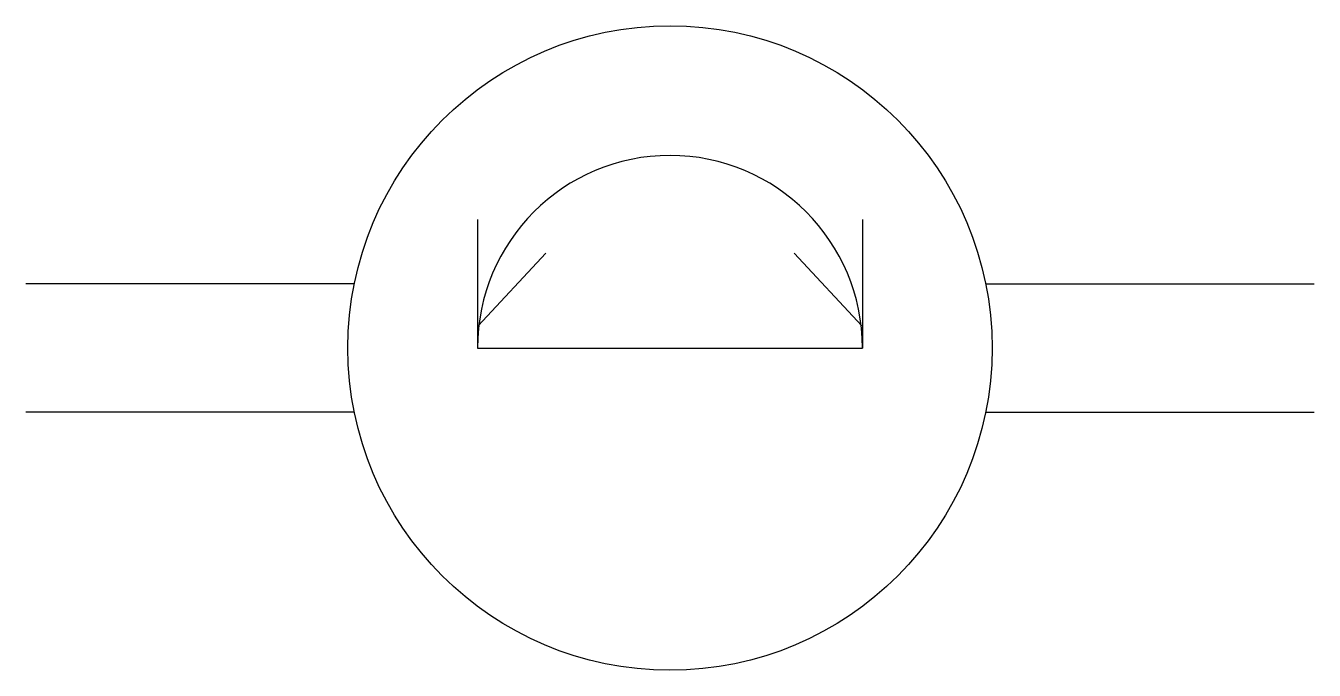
# Model space of a CAD drawing. Header units: millimetres. Extents: x -10 to 10, y -5 to 5.
import ezdxf

# ---------------------------------------------------------------- set-up
doc = ezdxf.new("R2010")
doc.units = ezdxf.units.MM
doc.linetypes.add('K5LT_BASIC', pattern=[0])

msp = doc.modelspace()

# ---------------------------------------------------------------- linework, layer by layer
at = {"color": 1, "linetype": 'K5LT_BASIC'}
for p, q in [((-2.988, 1.992), (-2.988, 0)), ((2.988, 1.992), (2.988, 0)), ((-2.98, 0.343), (-1.927, 1.471)), ((2.98, 0.343), (1.927, 1.471)), ((-4.9, 0.996), (-10, 0.996)), ((4.9, 0.996), (10, 0.996)), ((-2.988, 0), (2.988, 0)), ((-4.9, -0.996), (-10, -0.996)), ((4.9, -0.996), (10, -0.996))]:
    msp.add_line(p, q, dxfattribs=at)
msp.add_circle((0, 0), 5, dxfattribs=at)
msp.add_arc((0, 0), 2.988, 0, 180, dxfattribs=at)

doc.saveas('drawing.dxf')
